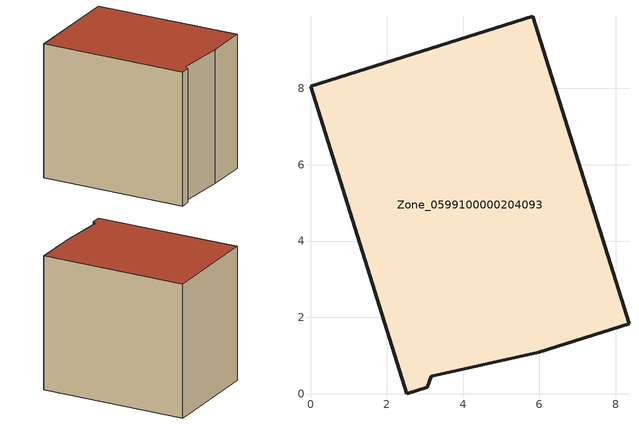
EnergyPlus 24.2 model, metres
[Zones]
Zone_0599100000204093
 floor ground (C_G): 2.52,0 0,8.06 5.83,9.89 8.35,1.83 5.99,1.09 3.17,0.45 3.06,0.17 z0
 wall outside (C_F): 0,8.06 2.52,0 3.06,0.17 3.17,0.45 5.99,1.09 8.35,1.83 5.83,9.89 0,8.06 z0:7.71
 roof outside (C_R): 3.17,0.45 5.99,1.09 8.35,1.83 5.83,9.89 0,8.06 2.52,0 3.06,0.17 z7.71
[BUILDING]
Pand.0599100000204093: North Axis=0; Terrain=City; Loads Convergence Tolerance Value=0.04; Temperature Convergence Tolerance Value=0.4; Solar Distribution=FullExterior; Maximum Number of Warmup Days=25; Minimum Number of Warmup Days=1
[Site:Location]
Rotterdam.The.Hague.AP_ZH_NLD Design_Conditions: Latitude=51.96; Longitude=4.45; Time Zone=1; Elevation=-4.5
[SITE:GROUNDTEMPERATURE:BUILDINGSURFACE]
18, 18, 18, 18, 18, 18, 18, 18, 18, 18, 18, 18
[MATERIAL] Thermal Absorptance=0.9; Solar Absorptance=0.7; Visible Absorptance=0.7
Name | Roughness | Thickness | Conductivity | Density | Specific Heat
G.TC.1946 | MediumSmooth | 0.15 | 1 | 540 | 1210
F.TC.1946 | Rough | 0.3 | 0.857143 | 1920 | 840
R.TC.1946 | MediumRough | 0.2 | 0.909091 | 1500 | 1000
[CONSTRUCTION]
C_G: G.TC.1946
C_F: F.TC.1946
C_R: R.TC.1946
[ZONE]
Zone_0599100000204093: Type=1; Multiplier=1; Ceiling Height=Autocalculate; Volume=Autocalculate; Floor Area=autocalculate; Part of Total Floor Area=Yes
[ZONEINFILTRATION:DESIGNFLOWRATE]
Infil_Zone_0599100000204093: Zone or ZoneList or Space or SpaceList=Zone_0599100000204093; Schedule=AlwaysOn; Design Flow Rate Calculation Method=Flow/Area; Flow Rate per Floor Area=0.003; Constant Term Coefficient=1; Temperature Term Coefficient=0; Velocity Term Coefficient=0; Velocity Squared Term Coefficient=0
[HVACTEMPLATE:ZONE:IDEALLOADSAIRSYSTEM]
Zone_0599100000204093: Maximum Heating Supply Air Temperature=50; Minimum Cooling Supply Air Temperature=13; Maximum Heating Supply Air Humidity Ratio=0.0156; Minimum Cooling Supply Air Humidity Ratio=0.0077; Heating Limit=NoLimit; Cooling Limit=NoLimit; Dehumidification Control Type=ConstantSensibleHeatRatio; Cooling Sensible Heat Ratio=0.7; Dehumidification Setpoint=60; Humidification Control Type=None; Humidification Setpoint=30; Outdoor Air Method=None; Outdoor Air Flow Rate per Person=0.00944; Outdoor Air Flow Rate per Zone Floor Area=0; Outdoor Air Flow Rate per Zone=0; Demand Controlled Ventilation Type=None; Outdoor Air Economizer Type=NoEconomizer; Heat Recovery Type=None; Sensible Heat Recovery Effectiveness=0.7; Latent Heat Recovery Effectiveness=0.65
[ZONECONTROL:THERMOSTAT]
ThermostatControl_Zone_0599100000204093: Zone or ZoneList=Zone_0599100000204093; Control Type Schedule=DualSetpointControlType; Control 1=Thermostat_Zone_0599100000204093; Temperature Difference Between Cutout And Setpoint=0
[THERMOSTATSETPOINT:DUALSETPOINT]
Thermostat_Zone_0599100000204093: Heating Setpoint Temperature Schedule=HeatingSetpoint_Zone_0599100000204093; Cooling Setpoint Temperature Schedule=CoolingSetpoint_Zone_0599100000204093
[SCHEDULE:COMPACT]
HeatingSetpoint_Zone_0599100000204093: Through: 12/31, For: AllDays, Until: 24:00, 21
CoolingSetpoint_Zone_0599100000204093: Through: 12/31, For: AllDays, Until: 24:00, 24
DualSetpointControlType: Through: 12/31, For: AllDays, Until: 24:00, 4
AlwaysOn: Through: 12/31, For: AllDays, Until: 24:00, 1
